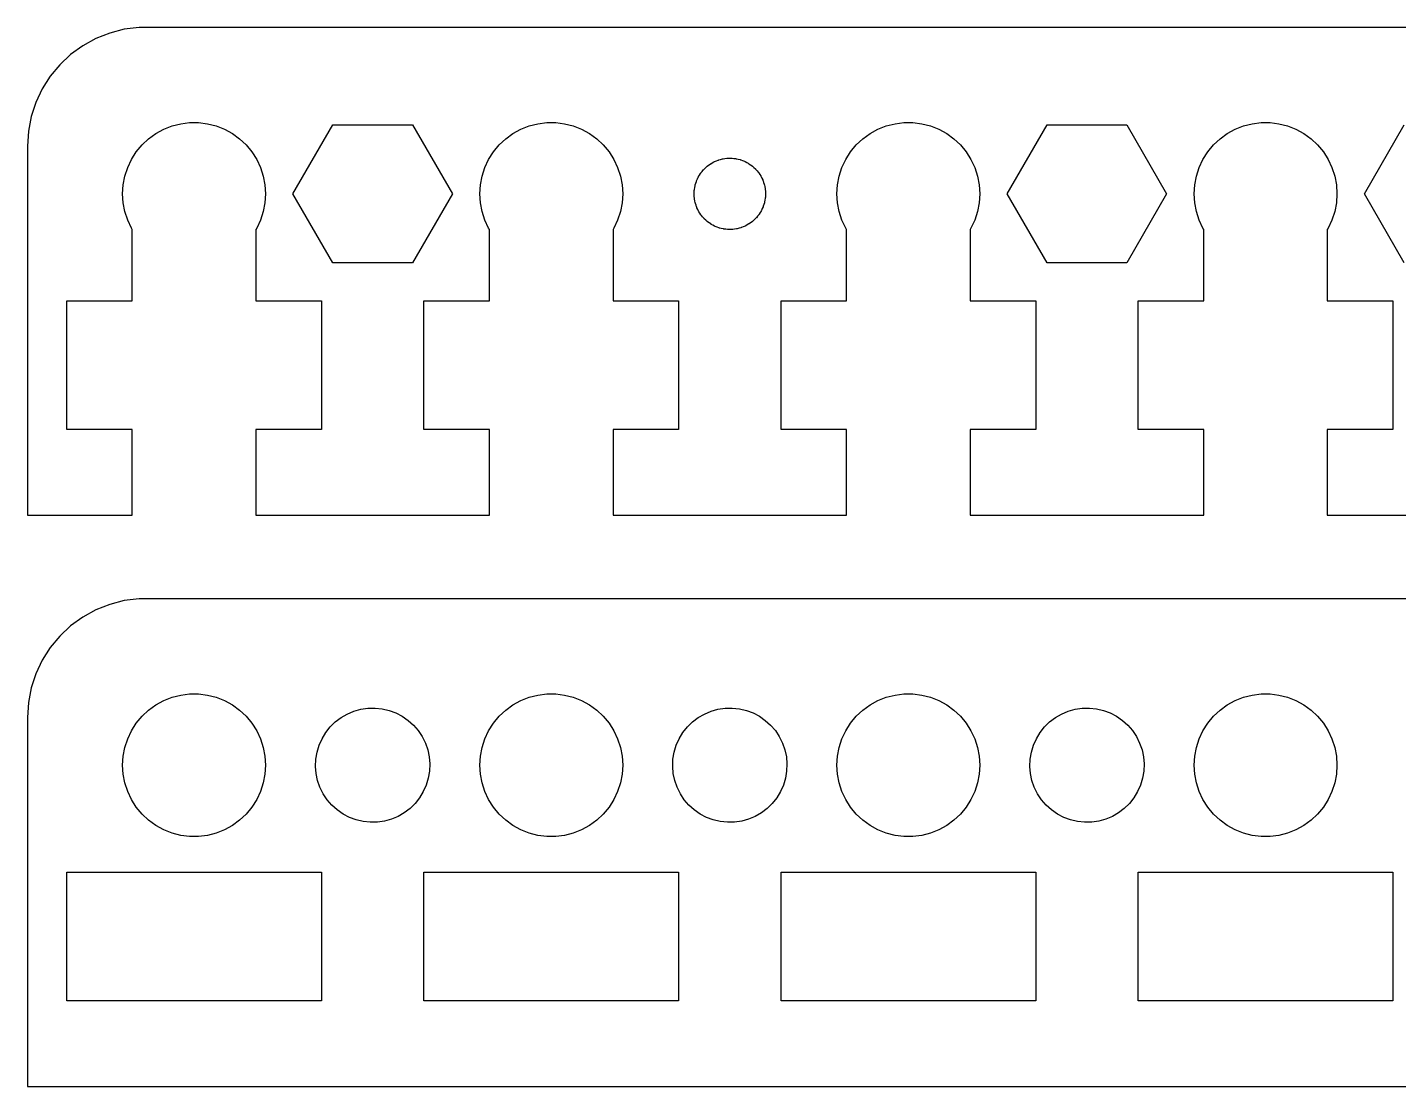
# Model space of a CAD drawing. Header units: metres. Extents: x -52 to 52, y 0 to 92.
# Drawn here: x -52 to 5.6, y 0 to 44.5 of the extents above; entities that cross this region are included whole.
import ezdxf

# ---------------------------------------------------------------- set-up
doc = ezdxf.new("R2010")
doc.units = ezdxf.units.M

msp = doc.modelspace()

# ---------------------------------------------------------------- linework, layer by layer
for p, q in [((-47.9369, 44.4114), (-48.5451, 44.2553)), ((-47.3139, 44.4901), (-47.9369, 44.4114)), ((47.3139, 44.4901), (-47.3139, 44.4901)), ((-49.1289, 44.0241), (-49.6791, 43.7216)), ((-48.5451, 44.2553), (-49.1289, 44.0241)), ((-50.1871, 43.3526), (-50.6448, 42.9227)), ((-49.6791, 43.7216), (-50.1871, 43.3526)), ((-50.6448, 42.9227), (-51.0451, 42.4389)), ((-51.0451, 42.4389), (-51.3815, 41.9088)), ((-51.3815, 41.9088), (-51.6489, 41.3406)), ((-51.6489, 41.3406), (-51.8429, 40.7434)), ((-51.8429, 40.7434), (-51.9606, 40.1267)), ((-46.2773, 40.2145), (-45.927, 40.3532)), ((-45.927, 40.3532), (-45.5621, 40.4469)), ((-45.5621, 40.4469), (-45.1884, 40.4941)), ((-45.1884, 40.4941), (-44.8116, 40.4941)), ((-44.8116, 40.4941), (-44.4379, 40.4469)), ((-44.4379, 40.4469), (-44.0729, 40.3532)), ((-44.0729, 40.3532), (-43.7227, 40.2145)), ((-40.8466, 37.5), (-39.1733, 40.3982)), ((-39.1733, 40.3982), (-35.8267, 40.3982)), ((-35.8267, 40.3982), (-34.1534, 37.5)), ((-31.2773, 40.2145), (-30.927, 40.3532)), ((-30.927, 40.3532), (-30.5621, 40.4469)), ((-30.5621, 40.4469), (-30.1884, 40.4941)), ((-30.1884, 40.4941), (-29.8116, 40.4941)), ((-29.8116, 40.4941), (-29.4379, 40.4469)), ((-29.4379, 40.4469), (-29.0729, 40.3532)), ((-29.0729, 40.3532), (-28.7227, 40.2145)), ((-16.2773, 40.2145), (-15.927, 40.3532)), ((-15.927, 40.3532), (-15.5621, 40.4469)), ((-15.5621, 40.4469), (-15.1884, 40.4941)), ((-15.1884, 40.4941), (-14.8116, 40.4941)), ((-14.8116, 40.4941), (-14.4379, 40.4469)), ((-14.4379, 40.4469), (-14.0729, 40.3532)), ((-14.0729, 40.3532), (-13.7227, 40.2145)), ((-10.8466, 37.5), (-9.17329, 40.3982)), ((-9.17329, 40.3982), (-5.82671, 40.3982)), ((-5.82671, 40.3982), (-4.1534, 37.5)), ((-1.27733, 40.2145), (-0.92705, 40.3532)), ((-0.92705, 40.3532), (-0.56213, 40.4469)), ((-0.56213, 40.4469), (-0.18837, 40.4941)), ((-0.18837, 40.4941), (0.18837, 40.4941)), ((0.18837, 40.4941), (0.56213, 40.4469)), ((0.56213, 40.4469), (0.92705, 40.3532)), ((0.92705, 40.3532), (1.27733, 40.2145)), ((4.15341, 37.5), (5.82671, 40.3982)), ((-51.9606, 40.1267), (-52, 39.5)), ((-47.1869, 39.5536), (-46.9123, 39.8115)), ((-46.9123, 39.8115), (-46.6075, 40.033)), ((-46.6075, 40.033), (-46.2773, 40.2145)), ((-43.7227, 40.2145), (-43.3925, 40.033)), ((-43.3925, 40.033), (-43.0877, 39.8115)), ((-43.0877, 39.8115), (-42.8131, 39.5536)), ((-32.1869, 39.5536), (-31.9123, 39.8115)), ((-31.9123, 39.8115), (-31.6075, 40.033)), ((-31.6075, 40.033), (-31.2773, 40.2145)), ((-28.7227, 40.2145), (-28.3925, 40.033)), ((-28.3925, 40.033), (-28.0877, 39.8115)), ((-28.0877, 39.8115), (-27.8131, 39.5536)), ((-17.1869, 39.5536), (-16.9123, 39.8115)), ((-16.9123, 39.8115), (-16.6075, 40.033)), ((-16.6075, 40.033), (-16.2773, 40.2145)), ((-13.7227, 40.2145), (-13.3925, 40.033)), ((-13.3925, 40.033), (-13.0877, 39.8115)), ((-13.0877, 39.8115), (-12.8131, 39.5536)), ((-2.1869, 39.5536), (-1.91226, 39.8115)), ((-1.91226, 39.8115), (-1.60747, 40.033)), ((-1.60747, 40.033), (-1.27733, 40.2145)), ((1.27733, 40.2145), (1.60747, 40.033)), ((1.60747, 40.033), (1.91226, 39.8115)), ((1.91226, 39.8115), (2.1869, 39.5536)), ((-52, 39.5), (-52, 24)), ((-47.6289, 38.9453), (-47.427, 39.2634)), ((-47.427, 39.2634), (-47.1869, 39.5536)), ((-42.8131, 39.5536), (-42.5729, 39.2634)), ((-42.5729, 39.2634), (-42.3711, 38.9453)), ((-32.6289, 38.9453), (-32.427, 39.2634)), ((-32.427, 39.2634), (-32.1869, 39.5536)), ((-27.8131, 39.5536), (-27.5729, 39.2634)), ((-27.5729, 39.2634), (-27.3711, 38.9453)), ((-17.6289, 38.9453), (-17.427, 39.2634)), ((-17.427, 39.2634), (-17.1869, 39.5536)), ((-12.8131, 39.5536), (-12.5729, 39.2634)), ((-12.5729, 39.2634), (-12.3711, 38.9453)), ((-2.62891, 38.9453), (-2.42705, 39.2634)), ((-2.42705, 39.2634), (-2.1869, 39.5536)), ((2.1869, 39.5536), (2.42705, 39.2634)), ((2.42705, 39.2634), (2.62891, 38.9453)), ((-47.9057, 38.2461), (-47.7893, 38.6044)), ((-47.7893, 38.6044), (-47.6289, 38.9453)), ((-42.3711, 38.9453), (-42.2107, 38.6044)), ((-42.2107, 38.6044), (-42.0942, 38.2461)), ((-32.9057, 38.2461), (-32.7893, 38.6044)), ((-32.7893, 38.6044), (-32.6289, 38.9453)), ((-27.3711, 38.9453), (-27.2107, 38.6044)), ((-27.2107, 38.6044), (-27.0942, 38.2461)), ((-23.5362, 38.5806), (-23.4801, 38.6355)), ((-23.4801, 38.6355), (-23.4676, 38.645)), ((-23.4676, 38.645), (-23.4561, 38.6558)), ((-23.4561, 38.6558), (-23.3926, 38.7019)), ((-23.3926, 38.7019), (-23.3301, 38.7494)), ((-23.3301, 38.7494), (-23.3165, 38.7572)), ((-23.3165, 38.7572), (-23.3037, 38.7665)), ((-23.3037, 38.7665), (-23.2349, 38.8043)), ((-23.2349, 38.8043), (-23.1669, 38.8436)), ((-23.1669, 38.8436), (-23.1525, 38.8497)), ((-23.1525, 38.8497), (-23.1387, 38.8572)), ((-23.1387, 38.8572), (-23.0657, 38.8861)), ((-23.0657, 38.8861), (-22.9933, 38.9165)), ((-22.9933, 38.9165), (-22.9781, 38.9208)), ((-22.9781, 38.9208), (-22.9635, 38.9266)), ((-22.9635, 38.9266), (-22.8875, 38.9461)), ((-22.8875, 38.9461), (-22.8119, 38.9672)), ((-22.8119, 38.9672), (-22.7963, 38.9695)), ((-22.7963, 38.9695), (-22.7811, 38.9734)), ((-22.7811, 38.9734), (-22.7032, 38.9833)), ((-22.7032, 38.9833), (-22.6255, 38.9947)), ((-22.6255, 38.9947), (-22.6098, 38.9951)), ((-22.6098, 38.9951), (-22.5942, 38.997)), ((-22.5942, 38.997), (-22.5157, 38.997)), ((-22.5157, 38.997), (-22.4372, 38.9987)), ((-22.4372, 38.9987), (-22.4215, 38.997)), ((-22.4215, 38.997), (-22.4058, 38.997)), ((-22.4058, 38.997), (-22.3279, 38.9872)), ((-22.3279, 38.9872), (-22.2498, 38.979)), ((-22.2498, 38.979), (-22.2345, 38.9754)), ((-22.2345, 38.9754), (-22.2189, 38.9734)), ((-22.2189, 38.9734), (-22.1429, 38.9539)), ((-22.1429, 38.9539), (-22.0665, 38.936)), ((-22.0665, 38.936), (-22.0517, 38.9305)), ((-22.0517, 38.9305), (-22.0365, 38.9266)), ((-22.0365, 38.9266), (-21.9635, 38.8977)), ((-21.9635, 38.8977), (-21.8899, 38.8703)), ((-21.8899, 38.8703), (-21.8759, 38.863)), ((-21.8759, 38.863), (-21.8613, 38.8572)), ((-21.8613, 38.8572), (-21.7925, 38.8194)), ((-21.7925, 38.8194), (-21.7229, 38.783)), ((-21.7229, 38.783), (-21.71, 38.7741)), ((-21.71, 38.7741), (-21.6963, 38.7665)), ((-21.6963, 38.7665), (-21.6328, 38.7204)), ((-21.6328, 38.7204), (-21.5683, 38.6755)), ((-21.5683, 38.6755), (-21.5566, 38.665)), ((-21.5566, 38.665), (-21.5439, 38.6558)), ((-21.5439, 38.6558), (-21.4866, 38.602)), ((-21.4866, 38.602), (-21.4283, 38.5495)), ((-17.9057, 38.2461), (-17.7893, 38.6044)), ((-17.7893, 38.6044), (-17.6289, 38.9453)), ((-12.3711, 38.9453), (-12.2107, 38.6044)), ((-12.2107, 38.6044), (-12.0942, 38.2461)), ((-2.90575, 38.2461), (-2.78932, 38.6044)), ((-2.78932, 38.6044), (-2.62891, 38.9453)), ((2.62891, 38.9453), (2.78932, 38.6044)), ((2.78932, 38.6044), (2.90575, 38.2461)), ((-47.9763, 37.876), (-47.9057, 38.2461)), ((-42.0942, 38.2461), (-42.0237, 37.876)), ((-32.9763, 37.876), (-32.9057, 38.2461)), ((-27.0942, 38.2461), (-27.0237, 37.876)), ((-23.9286, 37.9477), (-23.9059, 38.0229)), ((-23.9059, 38.0229), (-23.8995, 38.0372)), ((-23.8995, 38.0372), (-23.8947, 38.0522)), ((-23.8947, 38.0522), (-23.8612, 38.1232)), ((-23.8612, 38.1232), (-23.8293, 38.1949)), ((-23.8293, 38.1949), (-23.8212, 38.2084)), ((-23.8212, 38.2084), (-23.8145, 38.2226)), ((-23.8145, 38.2226), (-23.7724, 38.2889)), ((-23.7724, 38.2889), (-23.7317, 38.3561)), ((-23.7317, 38.3561), (-23.7219, 38.3684)), ((-23.7219, 38.3684), (-23.7135, 38.3817)), ((-23.7135, 38.3817), (-23.6635, 38.4422)), ((-23.6635, 38.4422), (-23.6147, 38.5037)), ((-23.6147, 38.5037), (-23.6035, 38.5147)), ((-23.6035, 38.5147), (-23.5934, 38.5268)), ((-23.5934, 38.5268), (-23.5362, 38.5806)), ((-21.4283, 38.5495), (-21.418, 38.5376)), ((-21.418, 38.5376), (-21.4065, 38.5268)), ((-21.4065, 38.5268), (-21.3565, 38.4663)), ((-21.3565, 38.4663), (-21.3052, 38.4069)), ((-21.3052, 38.4069), (-21.2965, 38.3938)), ((-21.2965, 38.3938), (-21.2865, 38.3817)), ((-21.2865, 38.3817), (-21.2444, 38.3154)), ((-21.2444, 38.3154), (-21.201, 38.25)), ((-21.201, 38.25), (-21.194, 38.2359)), ((-21.194, 38.2359), (-21.1855, 38.2226)), ((-21.1855, 38.2226), (-21.1521, 38.1516)), ((-21.1521, 38.1516), (-21.1172, 38.0813)), ((-21.1172, 38.0813), (-21.112, 38.0664)), ((-21.112, 38.0664), (-21.1053, 38.0522)), ((-21.1053, 38.0522), (-21.0811, 37.9775)), ((-17.9763, 37.876), (-17.9057, 38.2461)), ((-12.0942, 38.2461), (-12.0237, 37.876)), ((-2.97633, 37.876), (-2.90575, 38.2461)), ((2.90575, 38.2461), (2.97633, 37.876)), ((-48, 37.5), (-47.9763, 37.876)), ((-47.9763, 37.124), (-48, 37.5)), ((-42.0237, 37.876), (-42, 37.5)), ((-42, 37.5), (-42.0237, 37.124)), ((-39.1733, 34.6018), (-40.8466, 37.5)), ((-34.1534, 37.5), (-35.8267, 34.6018)), ((-33, 37.5), (-32.9763, 37.876)), ((-32.9763, 37.124), (-33, 37.5)), ((-27.0237, 37.876), (-27, 37.5)), ((-27, 37.5), (-27.0237, 37.124)), ((-24, 37.5), (-23.9951, 37.5784)), ((-23.999, 37.4843), (-24, 37.5)), ((-23.9997, 37.4686), (-23.999, 37.4843)), ((-23.9931, 37.3904), (-23.9997, 37.4686)), ((-23.9951, 37.5784), (-23.9918, 37.6568)), ((-23.9918, 37.6568), (-23.9892, 37.6723)), ((-23.9892, 37.6723), (-23.9882, 37.688)), ((-23.9882, 37.688), (-23.9734, 37.7651)), ((-23.9734, 37.7651), (-23.9604, 37.8425)), ((-23.9604, 37.8425), (-23.9558, 37.8576)), ((-23.9558, 37.8576), (-23.9529, 37.873)), ((-23.9529, 37.873), (-23.9286, 37.9477)), ((-21.0811, 37.9775), (-21.0553, 37.9034)), ((-21.0553, 37.9034), (-21.052, 37.888)), ((-21.052, 37.888), (-21.0471, 37.873)), ((-21.0471, 37.873), (-21.0324, 37.7959)), ((-21.0324, 37.7959), (-21.0161, 37.7191)), ((-21.0161, 37.7191), (-21.0148, 37.7034)), ((-21.0148, 37.7034), (-21.0118, 37.688)), ((-21.0118, 37.688), (-21.0069, 37.6096)), ((-21.0069, 37.6096), (-21.0003, 37.5314)), ((-21, 37.5), (-21.0049, 37.4217)), ((-21.0003, 37.5314), (-21.001, 37.5157)), ((-21.001, 37.5157), (-21, 37.5)), ((-18, 37.5), (-17.9763, 37.876)), ((-17.9763, 37.124), (-18, 37.5)), ((-12.0237, 37.876), (-12, 37.5)), ((-12, 37.5), (-12.0237, 37.124)), ((-9.17329, 34.6018), (-10.8466, 37.5)), ((-4.1534, 37.5), (-5.82669, 34.6018)), ((-3, 37.5), (-2.97633, 37.876)), ((-2.97633, 37.124), (-3, 37.5)), ((2.97633, 37.876), (3, 37.5)), ((3, 37.5), (2.97633, 37.124)), ((5.82671, 34.6018), (4.15341, 37.5)), ((-47.9057, 36.7539), (-47.9763, 37.124)), ((-42.0237, 37.124), (-42.0942, 36.7539)), ((-32.9057, 36.7539), (-32.9763, 37.124)), ((-27.0237, 37.124), (-27.0942, 36.7539)), ((-23.9882, 37.312), (-23.9931, 37.3904)), ((-23.9852, 37.2965), (-23.9882, 37.312)), ((-23.9839, 37.2809), (-23.9852, 37.2965)), ((-23.9676, 37.2041), (-23.9839, 37.2809)), ((-23.9529, 37.127), (-23.9676, 37.2041)), ((-23.948, 37.112), (-23.9529, 37.127)), ((-23.9447, 37.0966), (-23.948, 37.112)), ((-23.9189, 37.0225), (-23.9447, 37.0966)), ((-23.8947, 36.9478), (-23.9189, 37.0225)), ((-23.888, 36.9336), (-23.8947, 36.9478)), ((-23.8828, 36.9187), (-23.888, 36.9336)), ((-23.8479, 36.8484), (-23.8828, 36.9187)), ((-21.1387, 36.8768), (-21.1707, 36.8051)), ((-21.1053, 36.9478), (-21.1387, 36.8768)), ((-21.1005, 36.9628), (-21.1053, 36.9478)), ((-21.0941, 36.9771), (-21.1005, 36.9628)), ((-21.0714, 37.0523), (-21.0941, 36.9771)), ((-21.0471, 37.127), (-21.0714, 37.0523)), ((-21.0442, 37.1424), (-21.0471, 37.127)), ((-21.0396, 37.1575), (-21.0442, 37.1424)), ((-21.0265, 37.2349), (-21.0396, 37.1575)), ((-21.0118, 37.312), (-21.0265, 37.2349)), ((-21.0108, 37.3277), (-21.0118, 37.312)), ((-21.0082, 37.3432), (-21.0108, 37.3277)), ((-21.0049, 37.4217), (-21.0082, 37.3432)), ((-17.9057, 36.7539), (-17.9763, 37.124)), ((-12.0237, 37.124), (-12.0942, 36.7539)), ((-2.90575, 36.7539), (-2.97633, 37.124)), ((2.97633, 37.124), (2.90575, 36.7539)), ((-47.7893, 36.3956), (-47.9057, 36.7539)), ((-47.6289, 36.0547), (-47.7893, 36.3956)), ((-42.2107, 36.3956), (-42.3711, 36.0547)), ((-42.0942, 36.7539), (-42.2107, 36.3956)), ((-32.7893, 36.3956), (-32.9057, 36.7539)), ((-32.6289, 36.0547), (-32.7893, 36.3956)), ((-27.2107, 36.3956), (-27.3711, 36.0547)), ((-27.0942, 36.7539), (-27.2107, 36.3956)), ((-23.8145, 36.7774), (-23.8479, 36.8484)), ((-23.806, 36.7641), (-23.8145, 36.7774)), ((-23.799, 36.75), (-23.806, 36.7641)), ((-23.7556, 36.6846), (-23.799, 36.75)), ((-23.7135, 36.6183), (-23.7556, 36.6846)), ((-23.7035, 36.6062), (-23.7135, 36.6183)), ((-23.6948, 36.5931), (-23.7035, 36.6062)), ((-23.6435, 36.5336), (-23.6948, 36.5931)), ((-23.5934, 36.4732), (-23.6435, 36.5336)), ((-23.582, 36.4624), (-23.5934, 36.4732)), ((-23.5717, 36.4505), (-23.582, 36.4624)), ((-23.5134, 36.398), (-23.5717, 36.4505)), ((-23.4561, 36.3442), (-23.5134, 36.398)), ((-23.4434, 36.335), (-23.4561, 36.3442)), ((-23.4317, 36.3244), (-23.4434, 36.335)), ((-23.3672, 36.2796), (-23.4317, 36.3244)), ((-23.3037, 36.2335), (-23.3672, 36.2796)), ((-21.6074, 36.2981), (-21.6699, 36.2506)), ((-21.5439, 36.3442), (-21.6074, 36.2981)), ((-21.5324, 36.355), (-21.5439, 36.3442)), ((-21.5199, 36.3645), (-21.5324, 36.355)), ((-21.4638, 36.4194), (-21.5199, 36.3645)), ((-21.4065, 36.4732), (-21.4638, 36.4194)), ((-21.3965, 36.4853), (-21.4065, 36.4732)), ((-21.3853, 36.4963), (-21.3965, 36.4853)), ((-21.3365, 36.5578), (-21.3853, 36.4963)), ((-21.2865, 36.6183), (-21.3365, 36.5578)), ((-21.278, 36.6316), (-21.2865, 36.6183)), ((-21.2683, 36.6439), (-21.278, 36.6316)), ((-21.2276, 36.7111), (-21.2683, 36.6439)), ((-21.1855, 36.7774), (-21.2276, 36.7111)), ((-21.1788, 36.7916), (-21.1855, 36.7774)), ((-21.1707, 36.8051), (-21.1788, 36.7916)), ((-17.7893, 36.3956), (-17.9057, 36.7539)), ((-17.6289, 36.0547), (-17.7893, 36.3956)), ((-12.2107, 36.3956), (-12.3711, 36.0547)), ((-12.0942, 36.7539), (-12.2107, 36.3956)), ((-2.78932, 36.3956), (-2.90575, 36.7539)), ((-2.62891, 36.0547), (-2.78932, 36.3956)), ((2.78932, 36.3956), (2.62891, 36.0547)), ((2.90575, 36.7539), (2.78932, 36.3956)), ((-47.5942, 36), (-47.6289, 36.0547)), ((-47.5942, 33), (-47.5942, 36)), ((-42.3711, 36.0547), (-42.4058, 36)), ((-42.4058, 36), (-42.4058, 33)), ((-32.5942, 36), (-32.6289, 36.0547)), ((-32.5942, 33), (-32.5942, 36)), ((-27.3711, 36.0547), (-27.4058, 36)), ((-27.4058, 36), (-27.4058, 33)), ((-23.2899, 36.2259), (-23.3037, 36.2335)), ((-23.277, 36.2169), (-23.2899, 36.2259)), ((-23.2074, 36.1806), (-23.277, 36.2169)), ((-23.1387, 36.1427), (-23.2074, 36.1806)), ((-23.124, 36.137), (-23.1387, 36.1427)), ((-23.1101, 36.1297), (-23.124, 36.137)), ((-23.0365, 36.1023), (-23.1101, 36.1297)), ((-22.9635, 36.0734), (-23.0365, 36.1023)), ((-22.9483, 36.0695), (-22.9635, 36.0734)), ((-22.9335, 36.064), (-22.9483, 36.0695)), ((-22.8571, 36.0461), (-22.9335, 36.064)), ((-22.7811, 36.0266), (-22.8571, 36.0461)), ((-22.7655, 36.0246), (-22.7811, 36.0266)), ((-22.7502, 36.021), (-22.7655, 36.0246)), ((-22.6721, 36.0128), (-22.7502, 36.021)), ((-22.5942, 36.0029), (-22.6721, 36.0128)), ((-22.5784, 36.0029), (-22.5942, 36.0029)), ((-22.5628, 36.0013), (-22.5784, 36.0029)), ((-22.4843, 36.0029), (-22.5628, 36.0013)), ((-22.4058, 36.0029), (-22.4843, 36.0029)), ((-22.3902, 36.0049), (-22.4058, 36.0029)), ((-22.3745, 36.0052), (-22.3902, 36.0049)), ((-22.2968, 36.0167), (-22.3745, 36.0052)), ((-22.2189, 36.0266), (-22.2968, 36.0167)), ((-22.2037, 36.0305), (-22.2189, 36.0266)), ((-22.1881, 36.0328), (-22.2037, 36.0305)), ((-22.1125, 36.0539), (-22.1881, 36.0328)), ((-22.0365, 36.0734), (-22.1125, 36.0539)), ((-22.0219, 36.0792), (-22.0365, 36.0734)), ((-22.0067, 36.0834), (-22.0219, 36.0792)), ((-21.9343, 36.1139), (-22.0067, 36.0834)), ((-21.8613, 36.1427), (-21.9343, 36.1139)), ((-21.8475, 36.1503), (-21.8613, 36.1427)), ((-21.833, 36.1564), (-21.8475, 36.1503)), ((-21.765, 36.1957), (-21.833, 36.1564)), ((-21.6963, 36.2335), (-21.765, 36.1957)), ((-21.6835, 36.2428), (-21.6963, 36.2335)), ((-21.6699, 36.2506), (-21.6835, 36.2428)), ((-17.5942, 36), (-17.6289, 36.0547)), ((-17.5942, 33), (-17.5942, 36)), ((-12.3711, 36.0547), (-12.4058, 36)), ((-12.4058, 36), (-12.4058, 33)), ((-2.59418, 36), (-2.62891, 36.0547)), ((-2.59418, 33), (-2.59418, 36)), ((2.62891, 36.0547), (2.59418, 36)), ((2.59418, 36), (2.59418, 33)), ((-35.8267, 34.6018), (-39.1733, 34.6018)), ((-5.82669, 34.6018), (-9.17329, 34.6018)), ((-50.3466, 27.6), (-50.3466, 33)), ((-50.3466, 33), (-47.5942, 33)), ((-42.4058, 33), (-39.6534, 33)), ((-39.6534, 33), (-39.6534, 27.6)), ((-35.3466, 27.6), (-35.3466, 33)), ((-35.3466, 33), (-32.5942, 33)), ((-27.4058, 33), (-24.6534, 33)), ((-24.6534, 33), (-24.6534, 27.6)), ((-20.3466, 27.6), (-20.3466, 33)), ((-20.3466, 33), (-17.5942, 33)), ((-12.4058, 33), (-9.65337, 33)), ((-9.65337, 33), (-9.65337, 27.6)), ((-5.34662, 27.6), (-5.34662, 33)), ((-5.34662, 33), (-2.59418, 33)), ((2.59418, 33), (5.34662, 33)), ((5.34662, 33), (5.34662, 27.6)), ((-47.5942, 27.6), (-50.3466, 27.6)), ((-47.5942, 24), (-47.5942, 27.6)), ((-39.6534, 27.6), (-42.4058, 27.6)), ((-42.4058, 27.6), (-42.4058, 24)), ((-32.5942, 27.6), (-35.3466, 27.6)), ((-32.5942, 24), (-32.5942, 27.6)), ((-24.6534, 27.6), (-27.4058, 27.6)), ((-27.4058, 27.6), (-27.4058, 24)), ((-17.5942, 27.6), (-20.3466, 27.6)), ((-17.5942, 24), (-17.5942, 27.6)), ((-9.65337, 27.6), (-12.4058, 27.6)), ((-12.4058, 27.6), (-12.4058, 24)), ((-2.59418, 27.6), (-5.34662, 27.6)), ((-2.59418, 24), (-2.59418, 27.6)), ((5.34662, 27.6), (2.59418, 27.6)), ((2.59418, 27.6), (2.59418, 24)), ((-52, 24), (-47.5942, 24)), ((-42.4058, 24), (-32.5942, 24)), ((-27.4058, 24), (-17.5942, 24)), ((-12.4058, 24), (-2.59418, 24)), ((2.59418, 24), (12.4058, 24)), ((-48.5451, 20.2553), (-49.1289, 20.0241)), ((-47.9369, 20.4114), (-48.5451, 20.2553)), ((-47.3139, 20.4901), (-47.9369, 20.4114)), ((47.3139, 20.4901), (-47.3139, 20.4901)), ((-49.6791, 19.7216), (-50.1871, 19.3526)), ((-49.1289, 20.0241), (-49.6791, 19.7216)), ((-50.1871, 19.3526), (-50.6448, 18.9227)), ((-51.0451, 18.4389), (-51.3815, 17.9088)), ((-50.6448, 18.9227), (-51.0451, 18.4389)), ((-51.3815, 17.9088), (-51.6489, 17.3406)), ((-51.6489, 17.3406), (-51.8429, 16.7434)), ((-51.8429, 16.7434), (-51.9606, 16.1267)), ((-51.9606, 16.1267), (-52, 15.5)), ((-46.6075, 16.033), (-46.2773, 16.2145)), ((-46.2773, 16.2145), (-45.927, 16.3532)), ((-45.927, 16.3532), (-45.5621, 16.4469)), ((-45.5621, 16.4469), (-45.1884, 16.4941)), ((-45.1884, 16.4941), (-44.8116, 16.4941)), ((-44.8116, 16.4941), (-44.4379, 16.4469)), ((-44.4379, 16.4469), (-44.0729, 16.3532)), ((-44.0729, 16.3532), (-43.7227, 16.2145)), ((-43.7227, 16.2145), (-43.3925, 16.033)), ((-31.6075, 16.033), (-31.2773, 16.2145)), ((-31.2773, 16.2145), (-30.927, 16.3532)), ((-30.927, 16.3532), (-30.5621, 16.4469)), ((-30.5621, 16.4469), (-30.1884, 16.4941)), ((-30.1884, 16.4941), (-29.8116, 16.4941)), ((-29.8116, 16.4941), (-29.4379, 16.4469)), ((-29.4379, 16.4469), (-29.0729, 16.3532)), ((-29.0729, 16.3532), (-28.7227, 16.2145)), ((-28.7227, 16.2145), (-28.3925, 16.033)), ((-16.6075, 16.033), (-16.2773, 16.2145)), ((-16.2773, 16.2145), (-15.927, 16.3532)), ((-15.927, 16.3532), (-15.5621, 16.4469)), ((-15.5621, 16.4469), (-15.1884, 16.4941)), ((-15.1884, 16.4941), (-14.8116, 16.4941)), ((-14.8116, 16.4941), (-14.4379, 16.4469)), ((-14.4379, 16.4469), (-14.0729, 16.3532)), ((-14.0729, 16.3532), (-13.7227, 16.2145)), ((-13.7227, 16.2145), (-13.3925, 16.033)), ((-1.60747, 16.033), (-1.27733, 16.2145)), ((-1.27733, 16.2145), (-0.92705, 16.3532)), ((-0.92705, 16.3532), (-0.56213, 16.4469)), ((-0.56213, 16.4469), (-0.18837, 16.4941)), ((-0.18837, 16.4941), (0.18837, 16.4941)), ((0.18837, 16.4941), (0.56213, 16.4469)), ((0.56213, 16.4469), (0.92705, 16.3532)), ((0.92705, 16.3532), (1.27733, 16.2145)), ((1.27733, 16.2145), (1.60747, 16.033)), ((-47.427, 15.2634), (-47.1869, 15.5536)), ((-47.1869, 15.5536), (-46.9123, 15.8115)), ((-46.9123, 15.8115), (-46.6075, 16.033)), ((-43.3925, 16.033), (-43.0877, 15.8115)), ((-43.0877, 15.8115), (-42.8131, 15.5536)), ((-42.8131, 15.5536), (-42.5729, 15.2634)), ((-38.8281, 15.499), (-38.5671, 15.6497)), ((-38.5671, 15.6497), (-38.2893, 15.7665)), ((-38.2893, 15.7665), (-37.999, 15.8475)), ((-37.999, 15.8475), (-37.7008, 15.8916)), ((-37.7008, 15.8916), (-37.3995, 15.8979)), ((-37.3995, 15.8979), (-37.0997, 15.8664)), ((-37.0997, 15.8664), (-36.8063, 15.7976)), ((-36.8063, 15.7976), (-36.5238, 15.6925)), ((-36.5238, 15.6925), (-36.2567, 15.5529)), ((-36.2567, 15.5529), (-36.0092, 15.3809)), ((-32.427, 15.2634), (-32.1869, 15.5536)), ((-32.1869, 15.5536), (-31.9123, 15.8115)), ((-31.9123, 15.8115), (-31.6075, 16.033)), ((-28.3925, 16.033), (-28.0877, 15.8115)), ((-28.0877, 15.8115), (-27.8131, 15.5536)), ((-27.8131, 15.5536), (-27.5729, 15.2634)), ((-23.8281, 15.499), (-23.5671, 15.6497)), ((-23.5671, 15.6497), (-23.2893, 15.7665)), ((-23.2893, 15.7665), (-22.999, 15.8475)), ((-22.999, 15.8475), (-22.7008, 15.8916)), ((-22.7008, 15.8916), (-22.3995, 15.8979)), ((-22.3995, 15.8979), (-22.0997, 15.8664)), ((-22.0997, 15.8664), (-21.8063, 15.7976)), ((-21.8063, 15.7976), (-21.5238, 15.6925)), ((-21.5238, 15.6925), (-21.2567, 15.5529)), ((-21.2567, 15.5529), (-21.0092, 15.3809)), ((-17.427, 15.2634), (-17.1869, 15.5536)), ((-17.1869, 15.5536), (-16.9123, 15.8115)), ((-16.9123, 15.8115), (-16.6075, 16.033)), ((-13.3925, 16.033), (-13.0877, 15.8115)), ((-13.0877, 15.8115), (-12.8131, 15.5536)), ((-12.8131, 15.5536), (-12.5729, 15.2634)), ((-8.82812, 15.499), (-8.56712, 15.6497)), ((-8.56712, 15.6497), (-8.28928, 15.7665)), ((-8.28928, 15.7665), (-7.99898, 15.8475)), ((-7.99898, 15.8475), (-7.70082, 15.8916)), ((-7.70082, 15.8916), (-7.39949, 15.8979)), ((-7.39949, 15.8979), (-7.09975, 15.8664)), ((-7.09975, 15.8664), (-6.80632, 15.7976)), ((-6.80632, 15.7976), (-6.52382, 15.6925)), ((-6.52382, 15.6925), (-6.25673, 15.5529)), ((-6.25673, 15.5529), (-6.00923, 15.3809)), ((-2.42705, 15.2634), (-2.1869, 15.5536)), ((-2.1869, 15.5536), (-1.91226, 15.8115)), ((-1.91226, 15.8115), (-1.60747, 16.033)), ((1.60747, 16.033), (1.91226, 15.8115)), ((1.91226, 15.8115), (2.1869, 15.5536)), ((2.1869, 15.5536), (2.42705, 15.2634)), ((-52, 15.5), (-52, 0)), ((-47.6289, 14.9453), (-47.427, 15.2634)), ((-42.5729, 15.2634), (-42.3711, 14.9453)), ((-39.4707, 14.8697), (-39.2835, 15.1059)), ((-39.2835, 15.1059), (-39.0682, 15.3168)), ((-39.0682, 15.3168), (-38.8281, 15.499)), ((-36.0092, 15.3809), (-35.7853, 15.1792)), ((-35.7853, 15.1792), (-35.5883, 14.951)), ((-32.6289, 14.9453), (-32.427, 15.2634)), ((-27.5729, 15.2634), (-27.3711, 14.9453)), ((-24.4707, 14.8697), (-24.2835, 15.1059)), ((-24.2835, 15.1059), (-24.0682, 15.3168)), ((-24.0682, 15.3168), (-23.8281, 15.499)), ((-21.0092, 15.3809), (-20.7853, 15.1792)), ((-20.7853, 15.1792), (-20.5883, 14.951)), ((-17.6289, 14.9453), (-17.427, 15.2634)), ((-12.5729, 15.2634), (-12.3711, 14.9453)), ((-9.47075, 14.8697), (-9.28354, 15.1059)), ((-9.28354, 15.1059), (-9.06821, 15.3168)), ((-9.06821, 15.3168), (-8.82812, 15.499)), ((-6.00923, 15.3809), (-5.78526, 15.1792)), ((-5.78526, 15.1792), (-5.58832, 14.951)), ((-2.62891, 14.9453), (-2.42705, 15.2634)), ((2.42705, 15.2634), (2.62891, 14.9453)), ((-47.9057, 14.2461), (-47.7893, 14.6044)), ((-47.7893, 14.6044), (-47.6289, 14.9453)), ((-42.3711, 14.9453), (-42.2107, 14.6044)), ((-42.2107, 14.6044), (-42.0942, 14.2461)), ((-39.7495, 14.3366), (-39.6269, 14.6119)), ((-39.6269, 14.6119), (-39.4707, 14.8697)), ((-35.5883, 14.951), (-35.4215, 14.7)), ((-35.4215, 14.7), (-35.2875, 14.43)), ((-35.2875, 14.43), (-35.1884, 14.1454)), ((-32.9057, 14.2461), (-32.7893, 14.6044)), ((-32.7893, 14.6044), (-32.6289, 14.9453)), ((-27.3711, 14.9453), (-27.2107, 14.6044)), ((-27.2107, 14.6044), (-27.0942, 14.2461)), ((-24.7495, 14.3366), (-24.6269, 14.6119)), ((-24.6269, 14.6119), (-24.4707, 14.8697)), ((-20.5883, 14.951), (-20.4215, 14.7)), ((-20.4215, 14.7), (-20.2875, 14.43)), ((-20.2875, 14.43), (-20.1884, 14.1454)), ((-17.9057, 14.2461), (-17.7893, 14.6044)), ((-17.7893, 14.6044), (-17.6289, 14.9453)), ((-12.3711, 14.9453), (-12.2107, 14.6044)), ((-12.2107, 14.6044), (-12.0942, 14.2461)), ((-9.74947, 14.3366), (-9.62688, 14.6119)), ((-9.62688, 14.6119), (-9.47075, 14.8697)), ((-5.58832, 14.951), (-5.42152, 14.7)), ((-5.42152, 14.7), (-5.28752, 14.43)), ((-5.28752, 14.43), (-5.1884, 14.1454)), ((-2.90575, 14.2461), (-2.78932, 14.6044)), ((-2.78932, 14.6044), (-2.62891, 14.9453)), ((2.62891, 14.9453), (2.78932, 14.6044)), ((2.78932, 14.6044), (2.90575, 14.2461)), ((-48, 13.5), (-47.9763, 13.876)), ((-47.9763, 13.876), (-47.9057, 14.2461)), ((-42.0942, 14.2461), (-42.0237, 13.876)), ((-42.0237, 13.876), (-42, 13.5)), ((-39.8868, 13.7509), (-39.8366, 14.048)), ((-39.8366, 14.048), (-39.7495, 14.3366)), ((-35.1884, 14.1454), (-35.1257, 13.8506)), ((-35.1257, 13.8506), (-35.1005, 13.5502)), ((-33, 13.5), (-32.9763, 13.876)), ((-32.9763, 13.876), (-32.9057, 14.2461)), ((-27.0942, 14.2461), (-27.0237, 13.876)), ((-27.0237, 13.876), (-27, 13.5)), ((-24.8868, 13.7509), (-24.8366, 14.048)), ((-24.8366, 14.048), (-24.7495, 14.3366)), ((-20.1884, 14.1454), (-20.1257, 13.8506)), ((-20.1257, 13.8506), (-20.1005, 13.5502)), ((-18, 13.5), (-17.9763, 13.876)), ((-17.9763, 13.876), (-17.9057, 14.2461)), ((-12.0942, 14.2461), (-12.0237, 13.876)), ((-12.0237, 13.876), (-12, 13.5)), ((-9.88684, 13.7509), (-9.83658, 14.048)), ((-9.83658, 14.048), (-9.74947, 14.3366)), ((-5.1884, 14.1454), (-5.12573, 13.8506)), ((-5.12573, 13.8506), (-5.10052, 13.5502)), ((-3, 13.5), (-2.97633, 13.876)), ((-2.97633, 13.876), (-2.90575, 14.2461)), ((2.90575, 14.2461), (2.97633, 13.876)), ((2.97633, 13.876), (3, 13.5)), ((-47.9763, 13.124), (-48, 13.5)), ((-42, 13.5), (-42.0237, 13.124)), ((-39.8995, 13.4497), (-39.8868, 13.7509)), ((-39.8743, 13.1494), (-39.8995, 13.4497)), ((-35.1131, 13.2491), (-35.1634, 12.952)), ((-35.1005, 13.5502), (-35.1131, 13.2491)), ((-32.9763, 13.124), (-33, 13.5)), ((-27, 13.5), (-27.0237, 13.124)), ((-24.8995, 13.4497), (-24.8868, 13.7509)), ((-24.8743, 13.1494), (-24.8995, 13.4497)), ((-20.1131, 13.2491), (-20.1634, 12.952)), ((-20.1005, 13.5502), (-20.1131, 13.2491)), ((-17.9763, 13.124), (-18, 13.5)), ((-12, 13.5), (-12.0237, 13.124)), ((-9.89946, 13.4497), (-9.88684, 13.7509)), ((-9.87425, 13.1494), (-9.89946, 13.4497)), ((-5.11314, 13.2491), (-5.16341, 12.952)), ((-5.10052, 13.5502), (-5.11314, 13.2491)), ((-2.97633, 13.124), (-3, 13.5)), ((3, 13.5), (2.97633, 13.124)), ((-47.9057, 12.7539), (-47.9763, 13.124)), ((-47.7893, 12.3956), (-47.9057, 12.7539)), ((-42.0942, 12.7539), (-42.2107, 12.3956)), ((-42.0237, 13.124), (-42.0942, 12.7539)), ((-39.8116, 12.8546), (-39.8743, 13.1494)), ((-39.7125, 12.57), (-39.8116, 12.8546)), ((-35.1634, 12.952), (-35.2505, 12.6634)), ((-32.9057, 12.7539), (-32.9763, 13.124)), ((-32.7893, 12.3956), (-32.9057, 12.7539)), ((-27.0942, 12.7539), (-27.2107, 12.3956)), ((-27.0237, 13.124), (-27.0942, 12.7539)), ((-24.8116, 12.8546), (-24.8743, 13.1494)), ((-24.7125, 12.57), (-24.8116, 12.8546)), ((-20.1634, 12.952), (-20.2505, 12.6634)), ((-17.9057, 12.7539), (-17.9763, 13.124)), ((-17.7893, 12.3956), (-17.9057, 12.7539)), ((-12.0942, 12.7539), (-12.2107, 12.3956)), ((-12.0237, 13.124), (-12.0942, 12.7539)), ((-9.81158, 12.8546), (-9.87425, 13.1494)), ((-9.71246, 12.57), (-9.81158, 12.8546)), ((-5.16341, 12.952), (-5.25052, 12.6634)), ((-2.90575, 12.7539), (-2.97633, 13.124)), ((-2.78932, 12.3956), (-2.90575, 12.7539)), ((2.90575, 12.7539), (2.78932, 12.3956)), ((2.97633, 13.124), (2.90575, 12.7539)), ((-47.6289, 12.0547), (-47.7893, 12.3956)), ((-42.2107, 12.3956), (-42.3711, 12.0547)), ((-39.5785, 12.3), (-39.7125, 12.57)), ((-39.4117, 12.049), (-39.5785, 12.3)), ((-35.5292, 12.1303), (-35.7164, 11.8941)), ((-35.3731, 12.3881), (-35.5292, 12.1303)), ((-35.2505, 12.6634), (-35.3731, 12.3881)), ((-32.6289, 12.0547), (-32.7893, 12.3956)), ((-27.2107, 12.3956), (-27.3711, 12.0547)), ((-24.5785, 12.3), (-24.7125, 12.57)), ((-24.4117, 12.049), (-24.5785, 12.3)), ((-20.5292, 12.1303), (-20.7164, 11.8941)), ((-20.3731, 12.3881), (-20.5292, 12.1303)), ((-20.2505, 12.6634), (-20.3731, 12.3881)), ((-17.6289, 12.0547), (-17.7893, 12.3956)), ((-12.2107, 12.3956), (-12.3711, 12.0547)), ((-9.57846, 12.3), (-9.71246, 12.57)), ((-9.41167, 12.049), (-9.57846, 12.3)), ((-5.52924, 12.1303), (-5.71645, 11.8941)), ((-5.37311, 12.3881), (-5.52924, 12.1303)), ((-5.25052, 12.6634), (-5.37311, 12.3881)), ((-2.62891, 12.0547), (-2.78932, 12.3956)), ((2.78932, 12.3956), (2.62891, 12.0547)), ((-47.427, 11.7366), (-47.6289, 12.0547)), ((-47.1869, 11.4464), (-47.427, 11.7366)), ((-42.5729, 11.7366), (-42.8131, 11.4464)), ((-42.3711, 12.0547), (-42.5729, 11.7366)), ((-39.2147, 11.8208), (-39.4117, 12.049)), ((-38.9908, 11.6191), (-39.2147, 11.8208)), ((-38.7433, 11.4471), (-38.9908, 11.6191)), ((-35.9318, 11.6832), (-36.1719, 11.501)), ((-35.7164, 11.8941), (-35.9318, 11.6832)), ((-32.427, 11.7366), (-32.6289, 12.0547)), ((-32.1869, 11.4464), (-32.427, 11.7366)), ((-27.5729, 11.7366), (-27.8131, 11.4464)), ((-27.3711, 12.0547), (-27.5729, 11.7366)), ((-24.2147, 11.8208), (-24.4117, 12.049)), ((-23.9908, 11.6191), (-24.2147, 11.8208)), ((-23.7433, 11.4471), (-23.9908, 11.6191)), ((-20.9318, 11.6832), (-21.1719, 11.501)), ((-20.7164, 11.8941), (-20.9318, 11.6832)), ((-17.427, 11.7366), (-17.6289, 12.0547)), ((-17.1869, 11.4464), (-17.427, 11.7366)), ((-12.5729, 11.7366), (-12.8131, 11.4464)), ((-12.3711, 12.0547), (-12.5729, 11.7366)), ((-9.21472, 11.8208), (-9.41167, 12.049)), ((-8.99075, 11.6191), (-9.21472, 11.8208)), ((-8.74326, 11.4471), (-8.99075, 11.6191)), ((-5.93178, 11.6832), (-6.17186, 11.501)), ((-5.71645, 11.8941), (-5.93178, 11.6832)), ((-2.42705, 11.7366), (-2.62891, 12.0547)), ((-2.1869, 11.4464), (-2.42705, 11.7366)), ((2.42705, 11.7366), (2.1869, 11.4464)), ((2.62891, 12.0547), (2.42705, 11.7366)), ((-46.9123, 11.1884), (-47.1869, 11.4464)), ((-46.6075, 10.967), (-46.9123, 11.1884)), ((-46.2773, 10.7855), (-46.6075, 10.967)), ((-43.3925, 10.967), (-43.7227, 10.7855)), ((-43.0877, 11.1884), (-43.3925, 10.967)), ((-42.8131, 11.4464), (-43.0877, 11.1884)), ((-38.4762, 11.3075), (-38.7433, 11.4471)), ((-38.1937, 11.2024), (-38.4762, 11.3075)), ((-37.9002, 11.1336), (-38.1937, 11.2024)), ((-37.6005, 11.1021), (-37.9002, 11.1336)), ((-37.2992, 11.1084), (-37.6005, 11.1021)), ((-37.001, 11.1524), (-37.2992, 11.1084)), ((-36.7107, 11.2335), (-37.001, 11.1524)), ((-36.4329, 11.3503), (-36.7107, 11.2335)), ((-36.1719, 11.501), (-36.4329, 11.3503)), ((-31.9123, 11.1884), (-32.1869, 11.4464)), ((-31.6075, 10.967), (-31.9123, 11.1884)), ((-31.2773, 10.7855), (-31.6075, 10.967)), ((-28.3925, 10.967), (-28.7227, 10.7855)), ((-28.0877, 11.1884), (-28.3925, 10.967)), ((-27.8131, 11.4464), (-28.0877, 11.1884)), ((-23.4762, 11.3075), (-23.7433, 11.4471)), ((-23.1937, 11.2024), (-23.4762, 11.3075)), ((-22.9002, 11.1336), (-23.1937, 11.2024)), ((-22.6005, 11.1021), (-22.9002, 11.1336)), ((-22.2992, 11.1084), (-22.6005, 11.1021)), ((-22.001, 11.1524), (-22.2992, 11.1084)), ((-21.7107, 11.2335), (-22.001, 11.1524)), ((-21.4329, 11.3503), (-21.7107, 11.2335)), ((-21.1719, 11.501), (-21.4329, 11.3503)), ((-16.9123, 11.1884), (-17.1869, 11.4464)), ((-16.6075, 10.967), (-16.9123, 11.1884)), ((-16.2773, 10.7855), (-16.6075, 10.967)), ((-13.3925, 10.967), (-13.7227, 10.7855)), ((-13.0877, 11.1884), (-13.3925, 10.967)), ((-12.8131, 11.4464), (-13.0877, 11.1884)), ((-8.47617, 11.3075), (-8.74326, 11.4471)), ((-8.19366, 11.2024), (-8.47617, 11.3075)), ((-7.90024, 11.1336), (-8.19366, 11.2024)), ((-7.60049, 11.1021), (-7.90024, 11.1336)), ((-7.29916, 11.1084), (-7.60049, 11.1021)), ((-7.00101, 11.1524), (-7.29916, 11.1084)), ((-6.71071, 11.2335), (-7.00101, 11.1524)), ((-6.43286, 11.3503), (-6.71071, 11.2335)), ((-6.17186, 11.501), (-6.43286, 11.3503)), ((-1.91226, 11.1884), (-2.1869, 11.4464)), ((-1.60747, 10.967), (-1.91226, 11.1884)), ((-1.27733, 10.7855), (-1.60747, 10.967)), ((1.60747, 10.967), (1.27733, 10.7855)), ((1.91226, 11.1884), (1.60747, 10.967)), ((2.1869, 11.4464), (1.91226, 11.1884)), ((-45.927, 10.6468), (-46.2773, 10.7855)), ((-45.5621, 10.5531), (-45.927, 10.6468)), ((-45.1884, 10.5059), (-45.5621, 10.5531)), ((-44.8116, 10.5059), (-45.1884, 10.5059)), ((-44.4379, 10.5531), (-44.8116, 10.5059)), ((-44.0729, 10.6468), (-44.4379, 10.5531)), ((-43.7227, 10.7855), (-44.0729, 10.6468)), ((-30.927, 10.6468), (-31.2773, 10.7855)), ((-30.5621, 10.5531), (-30.927, 10.6468)), ((-30.1884, 10.5059), (-30.5621, 10.5531)), ((-29.8116, 10.5059), (-30.1884, 10.5059)), ((-29.4379, 10.5531), (-29.8116, 10.5059)), ((-29.0729, 10.6468), (-29.4379, 10.5531)), ((-28.7227, 10.7855), (-29.0729, 10.6468)), ((-15.927, 10.6468), (-16.2773, 10.7855)), ((-15.5621, 10.5531), (-15.927, 10.6468)), ((-15.1884, 10.5059), (-15.5621, 10.5531)), ((-14.8116, 10.5059), (-15.1884, 10.5059)), ((-14.4379, 10.5531), (-14.8116, 10.5059)), ((-14.0729, 10.6468), (-14.4379, 10.5531)), ((-13.7227, 10.7855), (-14.0729, 10.6468)), ((-0.92705, 10.6468), (-1.27733, 10.7855)), ((-0.56213, 10.5531), (-0.92705, 10.6468)), ((-0.18837, 10.5059), (-0.56213, 10.5531)), ((0.18837, 10.5059), (-0.18837, 10.5059)), ((0.56213, 10.5531), (0.18837, 10.5059)), ((0.92705, 10.6468), (0.56213, 10.5531)), ((1.27733, 10.7855), (0.92705, 10.6468)), ((-50.3466, 3.59999), (-50.3466, 9)), ((-50.3466, 9), (-39.6534, 9)), ((-39.6534, 9), (-39.6534, 3.59999)), ((-35.3466, 3.59999), (-35.3466, 9)), ((-35.3466, 9), (-24.6534, 9)), ((-24.6534, 9), (-24.6534, 3.59999)), ((-20.3466, 3.59999), (-20.3466, 9)), ((-20.3466, 9), (-9.65337, 9)), ((-9.65337, 9), (-9.65337, 3.59999)), ((-5.34662, 3.59999), (-5.34662, 9)), ((-5.34662, 9), (5.34662, 9)), ((5.34662, 9), (5.34662, 3.59999)), ((-39.6534, 3.59999), (-50.3466, 3.59999)), ((-24.6534, 3.59999), (-35.3466, 3.59999)), ((-9.65337, 3.59999), (-20.3466, 3.59999)), ((5.34662, 3.59999), (-5.34662, 3.59999)), ((-52, 0), (52, 0))]:
    msp.add_line(p, q)

doc.saveas('drawing.dxf')
